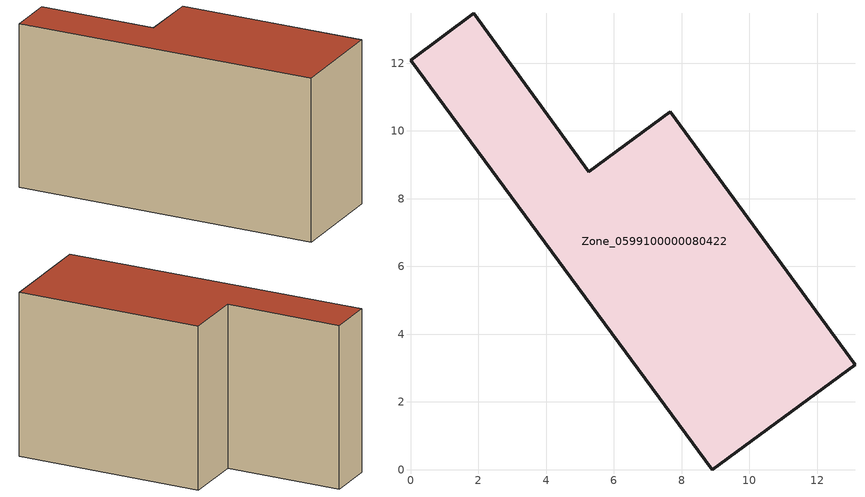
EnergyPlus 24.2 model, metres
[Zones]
Zone_0599100000080422
 floor ground (C_G): 8.9,0 0,12.09 1.87,13.47 5.26,8.8 7.67,10.56 13.12,3.1 z0
 wall outside (C_F): 8.9,0 13.12,3.1 7.67,10.56 5.26,8.8 1.87,13.47 0,12.09 8.9,0 z0:8.13
 roof outside (C_R): 0,12.09 8.9,0 13.12,3.1 7.67,10.56 5.26,8.8 1.87,13.47 z8.13
[BUILDING]
Pand.0599100000080422: North Axis=0; Terrain=City; Loads Convergence Tolerance Value=0.04; Temperature Convergence Tolerance Value=0.4; Solar Distribution=FullExterior; Maximum Number of Warmup Days=25; Minimum Number of Warmup Days=1
[Site:Location]
Rotterdam.The.Hague.AP_ZH_NLD Design_Conditions: Latitude=51.96; Longitude=4.45; Time Zone=1; Elevation=-4.5
[SITE:GROUNDTEMPERATURE:BUILDINGSURFACE]
18, 18, 18, 18, 18, 18, 18, 18, 18, 18, 18, 18
[MATERIAL] Thermal Absorptance=0.9; Solar Absorptance=0.7; Visible Absorptance=0.7
Name | Roughness | Thickness | Conductivity | Density | Specific Heat
G.TC.1975-1991 | MediumSmooth | 0.15 | 0.288461 | 540 | 1210
F.TC.1975-1991 | Rough | 0.3 | 0.230769 | 1920 | 840
R.TC.1975-1991 | MediumRough | 0.2 | 0.153846 | 1500 | 1000
[CONSTRUCTION]
C_G: G.TC.1975-1991
C_F: F.TC.1975-1991
C_R: R.TC.1975-1991
[ZONE]
Zone_0599100000080422: Type=1; Multiplier=1; Ceiling Height=Autocalculate; Volume=Autocalculate; Floor Area=autocalculate; Part of Total Floor Area=Yes
[ZONEINFILTRATION:DESIGNFLOWRATE]
Infil_Zone_0599100000080422: Zone or ZoneList or Space or SpaceList=Zone_0599100000080422; Schedule=AlwaysOn; Design Flow Rate Calculation Method=Flow/Area; Flow Rate per Floor Area=0.003; Constant Term Coefficient=1; Temperature Term Coefficient=0; Velocity Term Coefficient=0; Velocity Squared Term Coefficient=0
[HVACTEMPLATE:ZONE:IDEALLOADSAIRSYSTEM]
Zone_0599100000080422: Maximum Heating Supply Air Temperature=50; Minimum Cooling Supply Air Temperature=13; Maximum Heating Supply Air Humidity Ratio=0.0156; Minimum Cooling Supply Air Humidity Ratio=0.0077; Heating Limit=NoLimit; Cooling Limit=NoLimit; Dehumidification Control Type=ConstantSensibleHeatRatio; Cooling Sensible Heat Ratio=0.7; Dehumidification Setpoint=60; Humidification Control Type=None; Humidification Setpoint=30; Outdoor Air Method=None; Outdoor Air Flow Rate per Person=0.00944; Outdoor Air Flow Rate per Zone Floor Area=0; Outdoor Air Flow Rate per Zone=0; Demand Controlled Ventilation Type=None; Outdoor Air Economizer Type=NoEconomizer; Heat Recovery Type=None; Sensible Heat Recovery Effectiveness=0.7; Latent Heat Recovery Effectiveness=0.65
[ZONECONTROL:THERMOSTAT]
ThermostatControl_Zone_0599100000080422: Zone or ZoneList=Zone_0599100000080422; Control Type Schedule=DualSetpointControlType; Control 1=Thermostat_Zone_0599100000080422; Temperature Difference Between Cutout And Setpoint=0
[THERMOSTATSETPOINT:DUALSETPOINT]
Thermostat_Zone_0599100000080422: Heating Setpoint Temperature Schedule=HeatingSetpoint_Zone_0599100000080422; Cooling Setpoint Temperature Schedule=CoolingSetpoint_Zone_0599100000080422
[SCHEDULE:COMPACT]
HeatingSetpoint_Zone_0599100000080422: Through: 12/31, For: AllDays, Until: 24:00, 21
CoolingSetpoint_Zone_0599100000080422: Through: 12/31, For: AllDays, Until: 24:00, 24
DualSetpointControlType: Through: 12/31, For: AllDays, Until: 24:00, 4
AlwaysOn: Through: 12/31, For: AllDays, Until: 24:00, 1
